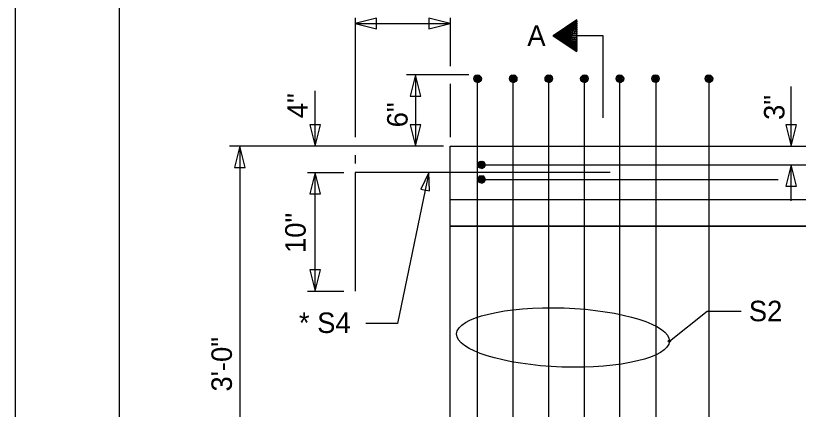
# Model space of a CAD drawing. Extents: x 0 to 34, y -1.9 to 25.4.
# Drawn here: x 0 to 5.5, y 5.61 to 8.37 of the extents above; entities that cross this region are included whole.
import ezdxf

# ---------------------------------------------------------------- set-up
doc = ezdxf.new("R2010")
doc.units = 0
for name, color, linetype in [('Arrowhead Terminators CELL', 7, 'Continuous'), ('P_SMU_Concrete_Girder', 7, 'Continuous'), ('P_SMU_Rebar_S_Bar', 7, 'Continuous'), ('Plot Shape CELL', 7, 'Continuous'), ('Sheet Plan CELL', 7, 'Continuous'), ('SMU_Dimension Lines', 7, 'Continuous'), ('SMU_Text', 7, 'Continuous')]:
    doc.layers.add(name, color=color, linetype=linetype)

msp = doc.modelspace()

# ---------------------------------------------------------------- linework, layer by layer
at = {"layer": 'Arrowhead Terminators CELL'}
for points in [[(2.3859, 8.3159), (2.5359, 8.2784), (2.5359, 8.3534)], [(3.0526, 8.3159), (2.9026, 8.3534), (2.9026, 8.2784)], [(2.8093, 7.9547), (2.7718, 7.8047), (2.8468, 7.8047)], [(2.1035, 7.4547), (2.141, 7.6047), (2.066, 7.6047)], [(2.8093, 7.4547), (2.8468, 7.6047), (2.7718, 7.6047)], [(2.8093, 7.4547), (2.8468, 7.6047), (2.7718, 7.6047)], [(5.4482, 7.4547), (5.4857, 7.6047), (5.4107, 7.6047)], [(1.5742, 7.4547), (1.5367, 7.3047), (1.6117, 7.3047)], [(5.4482, 7.3231), (5.4107, 7.1731), (5.4857, 7.1731)], [(2.1035, 7.2699), (2.066, 7.1199), (2.141, 7.1199)], [(2.9026, 7.2691), (2.8471, 7.1529), (2.9083, 7.1404)], [(2.1035, 6.4366), (2.141, 6.5866), (2.066, 6.5866)]]:
    msp.add_lwpolyline(points, close=True, dxfattribs=at)
msp.add_lwpolyline([(3.9438, 8.3414), (3.7777, 8.2306), (3.9438, 8.3346), (3.9438, 8.3277), (3.7777, 8.2306), (3.9438, 8.3207), (3.9438, 8.3138), (3.7777, 8.2306), (3.9438, 8.3068), (3.9438, 8.3), (3.7777, 8.2306), (3.9438, 8.293), (3.9438, 8.2861), (3.7777, 8.2306), (3.9438, 8.2791), (3.9438, 8.2722), (3.7777, 8.2306), (3.9438, 8.2653), (3.9438, 8.2584), (3.7777, 8.2306), (3.9438, 8.2514), (3.9438, 8.2445), (3.7777, 8.2306), (3.9438, 8.2376), (3.9438, 8.2237), (3.7777, 8.2306), (3.9438, 8.2168), (3.9438, 8.2099), (3.7777, 8.2306), (3.9438, 8.2029), (3.9438, 8.196), (3.7777, 8.2306), (3.9438, 8.1891), (3.9438, 8.1822), (3.7777, 8.2306), (3.9438, 8.1752), (3.9438, 8.1683), (3.7777, 8.2306), (3.9438, 8.1613), (3.9438, 8.1544), (3.7777, 8.2306), (3.9438, 8.1475), (3.9438, 8.1405), (3.7777, 8.2306), (3.9438, 8.1336), (3.9438, 8.1267), (3.7777, 8.2306), (3.9438, 8.1199), (3.9438, 8.3414), (3.7777, 8.2306), (3.9438, 8.3346)], dxfattribs=at)
at = {"layer": 'P_SMU_Concrete_Girder'}
for p, q in [((3.0526, 6.8922), (3.0526, 7.4547)), ((3.0526, 7.0797), (5.6764, 7.0797)), ((3.0526, 5.2047), (3.0526, 6.8922)), ((3.0526, 6.8922), (12.9614, 6.8922)), ((10.5682, 6.8922), (3.0526, 6.8922))]:
    msp.add_line(p, q, dxfattribs=at)
msp.add_lwpolyline([(3.0526, 7.4547), (5.7085, 7.4547)], dxfattribs=at)
at = {"layer": 'P_SMU_Rebar_S_Bar'}
for p, q in [((3.246, 5.4101), (3.246, 7.9547)), ((3.496, 7.5275), (3.496, 7.9547)), ((3.7459, 6.4919), (3.7459, 7.9547)), ((3.9959, 7.5275), (3.9959, 7.9547)), ((4.2459, 4.6735), (4.2459, 7.9547)), ((4.4984, 7.9162), (4.4984, 4.678)), ((4.8715, 7.9162), (4.8715, 4.678)), ((3.496, 6.7714), (3.496, 7.5275)), ((3.9959, 6.7714), (3.9959, 7.5275)), ((3.2996, 7.3231), (4.7194, 7.3231)), ((4.7194, 7.3231), (6.0244, 7.3231)), ((3.2996, 7.2203), (4.8886, 7.2203)), ((4.8886, 7.2203), (5.3574, 7.2203)), ((3.496, 4.6735), (3.496, 6.7714)), ((3.9959, 4.6735), (3.9959, 6.7714)), ((3.7459, 4.6735), (3.7459, 6.4919))]:
    msp.add_line(p, q, dxfattribs=at)
for points in [[(3.246, 7.9547), (3.2561, 7.9527), (3.2647, 7.947), (3.2704, 7.9384), (3.2724, 7.9283), (3.2704, 7.9182), (3.2647, 7.9096), (3.2561, 7.9039), (3.246, 7.9019), (3.2359, 7.9039), (3.2273, 7.9096), (3.2216, 7.9182), (3.2196, 7.9283), (3.2216, 7.9384), (3.2273, 7.9469), (3.2358, 7.9527), (3.246, 7.9547), (3.246, 7.9283), (3.246, 7.9019), (3.2561, 7.9039), (3.246, 7.9283), (3.2647, 7.9096), (3.2704, 7.9182), (3.246, 7.9283), (3.2724, 7.9283), (3.2704, 7.9384), (3.246, 7.9283), (3.2647, 7.947), (3.2561, 7.9527), (3.246, 7.9283), (3.2358, 7.9527), (3.2273, 7.9469), (3.246, 7.9283), (3.2216, 7.9384), (3.2196, 7.9283), (3.246, 7.9283), (3.2216, 7.9182), (3.2273, 7.9096), (3.246, 7.9283), (3.2359, 7.9039)], [(3.496, 7.9547), (3.506, 7.9527), (3.5146, 7.947), (3.5203, 7.9384), (3.5224, 7.9283), (3.5203, 7.9182), (3.5146, 7.9096), (3.5061, 7.9039), (3.496, 7.9019), (3.4859, 7.9039), (3.4773, 7.9096), (3.4715, 7.9182), (3.4695, 7.9283), (3.4715, 7.9384), (3.4772, 7.9469), (3.4858, 7.9527), (3.496, 7.9547), (3.496, 7.9283), (3.496, 7.9019), (3.5061, 7.9039), (3.496, 7.9283), (3.5146, 7.9096), (3.5203, 7.9182), (3.496, 7.9283), (3.5224, 7.9283), (3.5203, 7.9384), (3.496, 7.9283), (3.5146, 7.947), (3.506, 7.9527), (3.496, 7.9283), (3.4858, 7.9527), (3.4772, 7.9469), (3.496, 7.9283), (3.4715, 7.9384), (3.4695, 7.9283), (3.496, 7.9283), (3.4715, 7.9182), (3.4773, 7.9096), (3.496, 7.9283), (3.4859, 7.9039)], [(3.7459, 7.9547), (3.756, 7.9527), (3.7646, 7.947), (3.7703, 7.9384), (3.7723, 7.9283), (3.7703, 7.9182), (3.7646, 7.9096), (3.7561, 7.9039), (3.7459, 7.9019), (3.7359, 7.9039), (3.7273, 7.9096), (3.7215, 7.9182), (3.7195, 7.9283), (3.7215, 7.9384), (3.7272, 7.9469), (3.7358, 7.9527), (3.7459, 7.9547), (3.7459, 7.9283), (3.7459, 7.9019), (3.7561, 7.9039), (3.7459, 7.9283), (3.7646, 7.9096), (3.7703, 7.9182), (3.7459, 7.9283), (3.7723, 7.9283), (3.7703, 7.9384), (3.7459, 7.9283), (3.7646, 7.947), (3.756, 7.9527), (3.7459, 7.9283), (3.7358, 7.9527), (3.7272, 7.9469), (3.7459, 7.9283), (3.7215, 7.9384), (3.7195, 7.9283), (3.7459, 7.9283), (3.7215, 7.9182), (3.7273, 7.9096), (3.7459, 7.9283), (3.7359, 7.9039)], [(3.9959, 7.9547), (4.006, 7.9527), (4.0146, 7.947), (4.0203, 7.9384), (4.0223, 7.9283), (4.0203, 7.9182), (4.0146, 7.9096), (4.006, 7.9039), (3.9959, 7.9019), (3.9858, 7.9039), (3.9772, 7.9096), (3.9715, 7.9182), (3.9695, 7.9283), (3.9715, 7.9384), (3.9772, 7.9469), (3.9858, 7.9527), (3.9959, 7.9547), (3.9959, 7.9283), (3.9959, 7.9019), (4.006, 7.9039), (3.9959, 7.9283), (4.0146, 7.9096), (4.0203, 7.9182), (3.9959, 7.9283), (4.0223, 7.9283), (4.0203, 7.9384), (3.9959, 7.9283), (4.0146, 7.947), (4.006, 7.9527), (3.9959, 7.9283), (3.9858, 7.9527), (3.9772, 7.9469), (3.9959, 7.9283), (3.9715, 7.9384), (3.9695, 7.9283), (3.9959, 7.9283), (3.9715, 7.9182), (3.9772, 7.9096), (3.9959, 7.9283), (3.9858, 7.9039)], [(4.2459, 7.9547), (4.256, 7.9527), (4.2646, 7.947), (4.2703, 7.9384), (4.2723, 7.9283), (4.2703, 7.9182), (4.2646, 7.9096), (4.256, 7.9039), (4.2459, 7.9019), (4.2358, 7.9039), (4.2272, 7.9096), (4.2215, 7.9182), (4.2195, 7.9283), (4.2215, 7.9384), (4.2272, 7.9469), (4.2358, 7.9527), (4.2459, 7.9547), (4.2459, 7.9283), (4.2459, 7.9019), (4.256, 7.9039), (4.2459, 7.9283), (4.2646, 7.9096), (4.2703, 7.9182), (4.2459, 7.9283), (4.2723, 7.9283), (4.2703, 7.9384), (4.2459, 7.9283), (4.2646, 7.947), (4.256, 7.9527), (4.2459, 7.9283), (4.2358, 7.9527), (4.2272, 7.9469), (4.2459, 7.9283), (4.2215, 7.9384), (4.2195, 7.9283), (4.2459, 7.9283), (4.2215, 7.9182), (4.2272, 7.9096), (4.2459, 7.9283), (4.2358, 7.9039)], [(4.4959, 7.9547), (4.5059, 7.9527), (4.5145, 7.947), (4.5203, 7.9384), (4.5223, 7.9283), (4.5203, 7.9182), (4.5145, 7.9096), (4.506, 7.9039), (4.4959, 7.9019), (4.4858, 7.9039), (4.4772, 7.9096), (4.4714, 7.9182), (4.4694, 7.9283), (4.4714, 7.9384), (4.4772, 7.9469), (4.4857, 7.9527), (4.4959, 7.9547), (4.4959, 7.9283), (4.4959, 7.9019), (4.506, 7.9039), (4.4959, 7.9283), (4.5145, 7.9096), (4.5203, 7.9182), (4.4959, 7.9283), (4.5223, 7.9283), (4.5203, 7.9384), (4.4959, 7.9283), (4.5145, 7.947), (4.5059, 7.9527), (4.4959, 7.9283), (4.4857, 7.9527), (4.4772, 7.9469), (4.4959, 7.9283), (4.4714, 7.9384), (4.4694, 7.9283), (4.4959, 7.9283), (4.4714, 7.9182), (4.4772, 7.9096), (4.4959, 7.9283), (4.4858, 7.9039)], [(4.8713, 7.9547), (4.8813, 7.9527), (4.8899, 7.947), (4.8957, 7.9384), (4.8977, 7.9283), (4.8957, 7.9182), (4.8899, 7.9096), (4.8814, 7.9039), (4.8713, 7.9019), (4.8612, 7.9039), (4.8526, 7.9096), (4.8468, 7.9182), (4.8448, 7.9283), (4.8468, 7.9384), (4.8526, 7.9469), (4.8611, 7.9527), (4.8713, 7.9547), (4.8713, 7.9283), (4.8713, 7.9019), (4.8814, 7.9039), (4.8713, 7.9283), (4.8899, 7.9096), (4.8957, 7.9182), (4.8713, 7.9283), (4.8977, 7.9283), (4.8957, 7.9384), (4.8713, 7.9283), (4.8899, 7.947), (4.8813, 7.9527), (4.8713, 7.9283), (4.8611, 7.9527), (4.8526, 7.9469), (4.8713, 7.9283), (4.8468, 7.9384), (4.8448, 7.9283), (4.8713, 7.9283), (4.8468, 7.9182), (4.8526, 7.9096), (4.8713, 7.9283), (4.8612, 7.9039)], [(3.2732, 7.3496), (3.2833, 7.3476), (3.2919, 7.3418), (3.2976, 7.3332), (3.2996, 7.3231), (3.2976, 7.313), (3.2919, 7.3044), (3.2834, 7.2988), (3.2732, 7.2967), (3.2631, 7.2988), (3.2546, 7.3044), (3.2488, 7.313), (3.2468, 7.3231), (3.2488, 7.3332), (3.2545, 7.3418), (3.263, 7.3476), (3.2732, 7.3496), (3.2732, 7.3231), (3.2732, 7.2967), (3.2834, 7.2988), (3.2732, 7.3231), (3.2919, 7.3044), (3.2976, 7.313), (3.2732, 7.3231), (3.2996, 7.3231), (3.2976, 7.3332), (3.2732, 7.3231), (3.2919, 7.3418), (3.2833, 7.3476), (3.2732, 7.3231), (3.263, 7.3476), (3.2545, 7.3418), (3.2732, 7.3231), (3.2488, 7.3332), (3.2468, 7.3231), (3.2732, 7.3231), (3.2488, 7.313), (3.2546, 7.3044), (3.2732, 7.3231), (3.2631, 7.2988)], [(4.1776, 7.2699), (2.3859, 7.2699), (2.3859, 6.4366)], [(3.2732, 7.2467), (3.2833, 7.2448), (3.2919, 7.239), (3.2976, 7.2304), (3.2996, 7.2203), (3.2976, 7.2102), (3.2919, 7.2016), (3.2834, 7.196), (3.2732, 7.1939), (3.2631, 7.196), (3.2546, 7.2016), (3.2488, 7.2102), (3.2468, 7.2203), (3.2488, 7.2304), (3.2545, 7.239), (3.263, 7.2448), (3.2732, 7.2467), (3.2732, 7.2203), (3.2732, 7.1939), (3.2834, 7.196), (3.2732, 7.2203), (3.2919, 7.2016), (3.2976, 7.2102), (3.2732, 7.2203), (3.2996, 7.2203), (3.2976, 7.2304), (3.2732, 7.2203), (3.2919, 7.239), (3.2833, 7.2448), (3.2732, 7.2203), (3.263, 7.2448), (3.2545, 7.239), (3.2732, 7.2203), (3.2488, 7.2304), (3.2468, 7.2203), (3.2732, 7.2203), (3.2488, 7.2102), (3.2546, 7.2016), (3.2732, 7.2203), (3.2631, 7.196)]]:
    msp.add_lwpolyline(points, dxfattribs=at)
at = {"layer": 'Plot Shape CELL'}
msp.add_lwpolyline([(0, 21.9618), (33.9996, 21.9618), (33.9996, -0.0378), (0, -0.0378)], close=True, dxfattribs=at)
at = {"layer": 'Sheet Plan CELL'}
msp.add_line((0.729, 0.4122), (0.7295, 21.5118), dxfattribs=at)
at = {"layer": 'SMU_Dimension Lines'}
for p, q in [((2.3859, 8.3568), (2.3859, 7.5172)), ((2.3859, 8.3159), (3.0526, 8.3159)), ((3.0526, 8.3568), (3.0526, 8.0172)), ((3.1835, 7.9547), (2.7468, 7.9547)), ((2.8093, 7.9547), (2.8093, 7.4547)), ((3.0526, 7.8922), (3.0526, 7.5172)), ((5.4482, 7.4547), (5.4482, 7.8727)), ((2.1035, 7.4547), (2.1035, 7.8427)), ((2.9727, 7.4547), (1.5018, 7.4547)), ((1.5742, 7.4547), (1.5742, 4.4547)), ((3.0055, 7.4547), (2.3037, 7.4547)), ((3.0526, 7.4547), (3.0526, 7.4547)), ((2.3859, 7.3922), (2.3859, 7.3324)), ((5.4482, 7.0705), (5.4482, 7.3231)), ((2.05, 7.2699), (2.3059, 7.2699)), ((2.1035, 6.4366), (2.1035, 7.2699)), ((2.05, 6.4366), (2.3059, 6.4366))]:
    msp.add_line(p, q, dxfattribs=at)
for points in [[(4.1286, 7.6535), (4.1286, 8.2306), (3.7777, 8.2306)], [(2.9026, 7.2691), (2.6829, 6.2073), (2.4607, 6.2073)], [(4.593, 6.0842), (4.8591, 6.2962), (5.0983, 6.2962)]]:
    msp.add_lwpolyline(points, dxfattribs=at)
msp.add_circle((4.593, 6.0842), 0.00771, dxfattribs=at)
msp.add_ellipse((3.8458, 6.1099), major_axis=(0.7472, -0.0257), ratio=0.277702, dxfattribs=at)

# ---------------------------------------------------------------- texts
at = {"layer": 'SMU_Text'}
for s, p in [('A', (3.595, 8.1587)), ('S2', (5.1514, 6.2242)), ('* S4', (1.99, 6.1417))]:
    msp.add_text(s, height=0.144, dxfattribs=at).set_placement(p)
for s, p in [('4"', (2.052, 7.651)), ('3"', (5.4019, 7.6386)), ('6"', (2.7539, 7.5867)), ('10"', (2.0379, 6.7035)), ('3\'-0"', (1.5195, 5.7302))]:
    msp.add_text(s, height=0.144, rotation=90, dxfattribs=at).set_placement(p)

doc.saveas('drawing.dxf')
